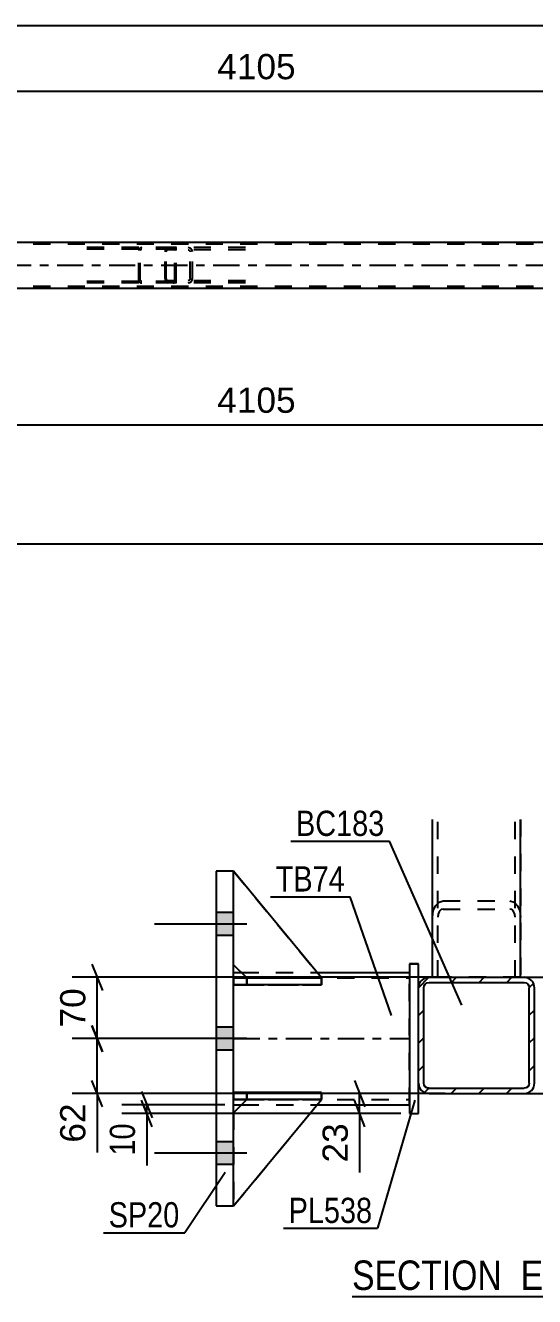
# Model space of a CAD drawing. Header units: millimetres. Extents: x 0 to 841, y 0 to 594.
# Drawn here: x 153.4 to 211.2, y 111.7 to 256 of the extents above; entities that cross this region are included whole.
import ezdxf

# ---------------------------------------------------------------- set-up
doc = ezdxf.new("R2010")
doc.units = ezdxf.units.MM
doc.linetypes.add('DXK_LINE_DOT2', pattern=[3.9198, 1.9599, -1.9599])
doc.linetypes.add('DXK_LINE_DOT3', pattern=[5.9187, 2.979, -0.9799, 0.9799, -0.9799])
doc.styles.add('Arial', font='ARIAL.TTF', dxfattribs={"height": 0.2})
doc.styles.add('Arial Narrow', font='ARIALN.TTF', dxfattribs={"height": 0.2})

# ---------------------------------------------------------------- blocks, each defined once
blk = doc.blocks.new('Unknown-317311647-48 - 5202')
at = {"color": 6, "linetype": 'Continuous'}
blk.add_line((190.48, 111.68), (218.13, 111.68), dxfattribs=at)
at = {"color": 0, "linetype": 'Continuous'}
for points in [[(208.59, 112.43), (208.59, 115.93), (190.48, 115.93), (190.48, 112.43)], [(212.2, 112.43), (212.2, 115.93), (209.64, 115.93), (209.64, 112.43)], [(214.52, 112.43), (214.52, 115.93), (213.25, 115.93), (213.25, 112.43)], [(218.13, 112.43), (218.13, 115.93), (215.57, 115.93), (215.57, 112.43)]]:
    blk.add_wipeout(points, dxfattribs=at)
at = {"color": 7, "linetype": 'Continuous', "style": 'Arial Narrow'}
for s, p in [('SECTION ', (190.48, 112.43)), ('E', (209.64, 112.43)), ('E', (215.57, 112.43)), ('-', (213.25, 112.43))]:
    blk.add_text(s, height=3.34, dxfattribs=at).set_placement(p)
blk = doc.blocks.new('Part-317311647-4264 - 4212')
at = {"color": 7, "linetype": 'DXK_LINE_DOT2'}
for p, q in [((169.25, 230.45), (169.23, 230.27)), ((169.23, 227.23), (169.23, 230.27)), ((169.31, 230.61), (169.25, 230.45)), ((169.4, 230.71), (169.31, 230.61)), ((169.37, 230.27), (169.38, 230.36)), ((169.37, 227.23), (169.37, 230.27)), ((169.38, 230.36), (169.41, 230.44)), ((169.5, 230.75), (169.4, 230.71)), ((169.41, 230.44), (169.45, 230.49)), ((169.45, 230.49), (169.5, 230.51)), ((178.36, 230.75), (169.5, 230.75)), ((178.36, 230.51), (169.5, 230.51)), ((170.49, 230.51), (170.49, 230.75)), ((172.03, 230.71), (171.84, 230.75)), ((171.84, 230.51), (171.93, 230.49)), ((171.93, 230.49), (172.01, 230.44)), ((172.01, 230.44), (172.07, 230.36)), ((172.07, 230.36), (172.09, 230.27)), ((172.09, 227.23), (172.09, 230.27)), ((172.34, 230.27), (172.3, 230.45)), ((172.34, 227.23), (172.34, 230.27)), ((169.23, 227.23), (169.25, 227.04)), ((169.25, 227.04), (169.31, 226.89)), ((169.31, 226.89), (169.4, 226.78)), ((169.38, 227.14), (169.37, 227.23)), ((169.41, 227.06), (169.38, 227.14)), ((169.4, 226.78), (169.5, 226.75)), ((169.45, 227.01), (169.41, 227.06)), ((169.5, 226.99), (169.45, 227.01)), ((178.36, 226.99), (169.5, 226.99)), ((178.36, 226.75), (169.5, 226.75)), ((170.49, 226.75), (170.49, 226.99)), ((171.93, 227.01), (171.84, 226.99)), ((171.84, 226.75), (172.03, 226.78)), ((172.01, 227.06), (171.93, 227.01)), ((172.07, 227.14), (172.01, 227.06)), ((172.09, 227.23), (172.07, 227.14)), ((172.3, 227.04), (172.34, 227.23))]:
    blk.add_line(p, q, dxfattribs=at)
for centre, start, end in [((171.85, 230.25), 23.8494, 68.8059), ((171.85, 227.24), 291.1941, 336.1506)]:
    blk.add_arc(centre, 0.492, start, end, dxfattribs=at)
blk = doc.blocks.new('Part-317311647-4270 - 4212')
at = {"color": 7, "linetype": 'DXK_LINE_DOT2'}
for p, q in [((170.15, 230.75), (158.96, 230.75)), ((170.15, 230.59), (158.96, 230.59)), ((166.26, 230.55), (166.24, 230.43)), ((166.24, 227.07), (166.24, 230.43)), ((166.41, 230.43), (166.42, 230.49)), ((166.41, 227.07), (166.41, 230.43)), ((166.42, 230.49), (166.46, 230.54)), ((166.58, 230.75), (166.45, 230.72)), ((166.46, 230.54), (166.51, 230.58)), ((166.51, 230.58), (166.58, 230.59)), ((170.28, 230.72), (170.15, 230.75)), ((170.15, 230.59), (170.22, 230.58)), ((170.22, 230.58), (170.27, 230.54)), ((170.27, 230.54), (170.31, 230.49)), ((170.31, 230.49), (170.32, 230.43)), ((170.32, 227.07), (170.32, 230.43)), ((170.49, 230.43), (170.47, 230.55)), ((170.49, 227.07), (170.49, 230.43)), ((170.15, 226.91), (158.96, 226.91)), ((170.15, 226.75), (158.96, 226.75)), ((166.24, 227.07), (166.26, 226.95)), ((166.42, 227.01), (166.41, 227.07)), ((166.46, 226.96), (166.42, 227.01)), ((166.45, 226.77), (166.58, 226.75)), ((166.51, 226.92), (166.46, 226.96)), ((166.58, 226.91), (166.51, 226.92)), ((170.22, 226.92), (170.15, 226.91)), ((170.15, 226.75), (170.28, 226.77)), ((170.27, 226.96), (170.22, 226.92)), ((170.31, 227.01), (170.27, 226.96)), ((170.32, 227.07), (170.31, 227.01)), ((170.47, 226.95), (170.49, 227.07))]:
    blk.add_line(p, q, dxfattribs=at)
for centre, start, end in [((166.57, 230.41), 110.7583, 155.6801), ((170.17, 230.41), 24.3199, 69.2417), ((166.57, 227.08), 204.3199, 249.2417), ((170.17, 227.08), 290.7583, 335.6801)]:
    blk.add_arc(centre, 0.331, start, end, dxfattribs=at)
blk = doc.blocks.new('Part-317311647-4473 - 4212')
at = {"color": 2, "linetype": 'Continuous'}
for p, q in [((115.52, 231.39), (689.3, 231.39)), ((689.3, 226.11), (115.52, 226.11))]:
    blk.add_line(p, q, dxfattribs=at)
at = {"color": 7, "linetype": 'DXK_LINE_DOT2'}
for p, q in [((689.3, 231.15), (115.52, 231.15)), ((689.3, 226.35), (115.52, 226.35))]:
    blk.add_line(p, q, dxfattribs=at)
at = {"color": 7, "linetype": 'DXK_LINE_DOT3'}
blk.add_line((115.52, 228.75), (689.3, 228.75), dxfattribs=at)
blk = doc.blocks.new('Bolt-317311647-5246 - 5202')
at = {"linetype": 'Continuous'}
for points in [[(177.02, 152.66), (177.02, 155.26), (175.02, 155.26), (175.02, 152.66)], [(177.02, 152.66), (177.02, 155.26), (175.02, 155.26), (175.02, 152.66)], [(177.02, 152.66), (177.02, 155.26), (175.02, 155.26), (175.02, 152.66)], [(177.02, 139.66), (177.02, 142.26), (175.02, 142.26), (175.02, 139.66)], [(177.02, 139.66), (177.02, 142.26), (175.02, 142.26), (175.02, 139.66)], [(177.02, 126.66), (177.02, 129.26), (175.02, 129.26), (175.02, 126.66)], [(177.02, 126.66), (177.02, 129.26), (175.02, 129.26), (175.02, 126.66)], [(177.02, 126.66), (177.02, 129.26), (175.02, 129.26), (175.02, 126.66)]]:
    blk.add_hatch(color=1, dxfattribs=at).paths.add_polyline_path(points)
at = {"color": 1, "linetype": 'Continuous'}
for p, q in [((177.02, 155.26), (175.02, 155.26)), ((177.02, 155.26), (175.02, 155.26)), ((177.02, 155.26), (175.02, 155.26)), ((178.52, 153.96), (168.02, 153.96)), ((178.52, 153.96), (168.02, 153.96)), ((178.52, 153.96), (168.02, 153.96)), ((177.02, 152.66), (175.02, 152.66)), ((177.02, 152.66), (175.02, 152.66)), ((177.02, 152.66), (175.02, 152.66)), ((177.02, 142.26), (175.02, 142.26)), ((177.02, 142.26), (175.02, 142.26)), ((178.52, 140.96), (168.02, 140.96)), ((178.52, 140.96), (168.02, 140.96)), ((177.02, 139.66), (175.02, 139.66)), ((177.02, 139.66), (175.02, 139.66)), ((177.02, 129.26), (175.02, 129.26)), ((177.02, 129.26), (175.02, 129.26)), ((177.02, 129.26), (175.02, 129.26)), ((178.52, 127.96), (168.02, 127.96)), ((178.52, 127.96), (168.02, 127.96)), ((178.52, 127.96), (168.02, 127.96)), ((177.02, 126.66), (175.02, 126.66)), ((177.02, 126.66), (175.02, 126.66)), ((177.02, 126.66), (175.02, 126.66))]:
    blk.add_line(p, q, dxfattribs=at)
blk = doc.blocks.new('Part-317311647-5258 - 5202')
at = {"linetype": 'Continuous'}
h = blk.add_hatch(dxfattribs=at)
h.set_pattern_fill('', scale=0.7, style=0, pattern_type=0)
h.set_pattern_definition([(45, (199.219, 147.9215), (-1.57154, 1.57154), [])])
h.paths.add_polyline_path([(210.02, 147.92), (199.22, 147.92), (198.76, 147.83), (198.37, 147.57), (198.11, 147.18), (198.02, 146.72), (198.02, 135.92), (198.11, 135.46), (198.37, 135.07), (198.76, 134.81), (199.22, 134.72), (210.02, 134.72), (210.48, 134.81), (210.87, 135.07), (211.13, 135.46), (211.22, 135.92), (211.22, 146.72), (211.13, 147.18), (210.87, 147.57), (210.48, 147.83)])
h.paths.add_polyline_path([(210.57, 146.95), (210.62, 146.72), (210.62, 135.92), (210.57, 135.69), (210.44, 135.5), (210.25, 135.37), (210.02, 135.32), (199.22, 135.32), (198.99, 135.37), (198.79, 135.5), (198.66, 135.69), (198.62, 135.92), (198.62, 146.72), (198.66, 146.95), (198.79, 147.15), (198.99, 147.28), (199.22, 147.32), (210.02, 147.32), (210.25, 147.28), (210.44, 147.15)])
at = {"color": 2, "linetype": 'Continuous'}
for p, q in [((199.22, 147.92), (198.76, 147.83)), ((198.79, 147.15), (198.99, 147.28)), ((198.99, 147.28), (199.22, 147.32)), ((199.22, 147.92), (199.22, 147.92)), ((199.22, 147.92), (210.02, 147.92)), ((199.22, 147.32), (199.22, 147.32)), ((199.22, 147.32), (210.02, 147.32)), ((210.02, 147.92), (210.02, 147.92)), ((210.48, 147.83), (210.02, 147.92)), ((210.02, 147.32), (210.02, 147.32)), ((210.02, 147.32), (210.25, 147.28)), ((210.25, 147.28), (210.44, 147.15)), ((198.11, 147.18), (198.02, 146.72)), ((198.02, 146.72), (198.02, 146.72)), ((198.02, 135.92), (198.02, 146.72)), ((198.62, 146.72), (198.66, 146.95)), ((198.62, 146.72), (198.62, 146.72)), ((198.62, 135.92), (198.62, 146.72)), ((198.66, 146.95), (198.79, 147.15)), ((210.44, 147.15), (210.57, 146.95)), ((210.57, 146.95), (210.62, 146.72)), ((210.62, 146.72), (210.62, 146.72)), ((210.62, 135.92), (210.62, 146.72)), ((211.22, 146.72), (211.13, 147.18)), ((211.22, 146.72), (211.22, 146.72)), ((211.22, 135.92), (211.22, 146.72)), ((198.02, 135.92), (198.02, 135.92)), ((198.02, 135.92), (198.11, 135.46)), ((198.62, 135.92), (198.62, 135.92)), ((198.66, 135.69), (198.62, 135.92)), ((198.79, 135.5), (198.66, 135.69)), ((210.57, 135.69), (210.44, 135.5)), ((210.62, 135.92), (210.57, 135.69)), ((210.62, 135.92), (210.62, 135.92)), ((211.13, 135.46), (211.22, 135.92)), ((211.22, 135.92), (211.22, 135.92)), ((198.76, 134.81), (199.22, 134.72)), ((198.99, 135.37), (198.79, 135.5)), ((199.22, 135.32), (198.99, 135.37)), ((199.22, 135.32), (199.22, 135.32)), ((199.22, 135.32), (210.02, 135.32)), ((199.22, 134.72), (199.22, 134.72)), ((199.22, 134.72), (210.02, 134.72)), ((210.25, 135.37), (210.02, 135.32)), ((210.02, 135.32), (210.02, 135.32)), ((210.02, 134.72), (210.48, 134.81)), ((210.02, 134.72), (210.02, 134.72)), ((210.44, 135.5), (210.25, 135.37))]:
    blk.add_line(p, q, dxfattribs=at)
for centre, start, end in [((199.22, 146.72), 112.5, 157.5), ((210.02, 146.72), 22.5, 67.5), ((199.22, 135.92), 202.5, 247.5), ((210.02, 135.92), 292.5, 337.5)]:
    blk.add_arc(centre, 1.2, start, end, dxfattribs=at)
blk = doc.blocks.new('Part-317311647-5398 - 5202')
at = {"color": 7, "linetype": 'DXK_LINE_DOT2'}
for p, q in [((199.62, 147.92), (199.62, 165.85)), ((200.22, 147.92), (200.22, 165.85)), ((209.02, 147.92), (209.02, 165.85)), ((209.62, 165.85), (209.62, 147.92)), ((209.62, 147.92), (199.62, 147.92)), ((199.62, 147.92), (209.53, 147.92))]:
    blk.add_line(p, q, dxfattribs=at)
blk = doc.blocks.new('Part-317311647-5341 - 5202')
at = {"color": 2, "linetype": 'Continuous'}
for p, q in [((175.02, 159.96), (175.02, 121.96)), ((177.02, 159.96), (175.02, 159.96)), ((177.02, 121.96), (177.02, 159.96)), ((175.02, 121.96), (177.02, 121.96))]:
    blk.add_line(p, q, dxfattribs=at)
blk = doc.blocks.new('Part-317311647-5347 - 5202')
at = {"color": 2, "linetype": 'Continuous'}
for p, q in [((177.02, 147.06), (177.02, 147.86)), ((177.02, 147.86), (185.77, 147.86)), ((187.02, 147.86), (187.01, 147.86)), ((187.02, 147.06), (187.02, 147.86)), ((187.02, 147.06), (177.02, 147.06)), ((177.02, 147.06), (177.02, 147.06))]:
    blk.add_line(p, q, dxfattribs=at)
at = {"color": 7, "linetype": 'DXK_LINE_DOT2'}
for p, q in [((178.52, 147.86), (177.02, 147.86)), ((178.52, 147.06), (178.52, 147.86)), ((178.52, 147.86), (187.01, 147.86)), ((177.02, 147.06), (178.52, 147.06)), ((178.52, 147.06), (187.02, 147.06))]:
    blk.add_line(p, q, dxfattribs=at)
blk = doc.blocks.new('Part-317311647-5348 - 5202')
at = {"color": 2, "linetype": 'Continuous'}
for p, q in [((177.02, 134.06), (177.02, 134.86)), ((187.02, 134.86), (177.02, 134.86)), ((187.02, 134.06), (187.02, 134.86)), ((187.02, 134.06), (177.02, 134.06)), ((177.02, 134.06), (177.02, 134.06))]:
    blk.add_line(p, q, dxfattribs=at)
at = {"color": 7, "linetype": 'DXK_LINE_DOT2'}
for p, q in [((178.52, 134.86), (177.02, 134.86)), ((178.52, 134.06), (178.52, 134.86)), ((187.02, 134.86), (178.52, 134.86)), ((177.02, 134.06), (178.52, 134.06)), ((178.52, 134.06), (187.02, 134.06))]:
    blk.add_line(p, q, dxfattribs=at)
blk = doc.blocks.new('Part-317311647-5349 - 5202')
at = {"color": 7, "linetype": 'DXK_LINE_DOT2'}
for p, q in [((177.02, 147.86), (178.52, 147.86)), ((186.78, 147.86), (177.02, 147.86)), ((177.02, 147.86), (177.02, 147.86)), ((177.02, 147.86), (177.02, 147.06)), ((177.02, 147.86), (177.02, 147.06)), ((178.52, 147.86), (187.02, 147.86)), ((178.52, 147.86), (178.52, 147.06)), ((187.02, 147.86), (187.02, 147.06)), ((178.52, 147.06), (177.02, 147.06)), ((177.02, 147.06), (187.02, 147.06)), ((177.02, 147.06), (177.02, 147.06)), ((187.02, 147.06), (178.52, 147.06))]:
    blk.add_line(p, q, dxfattribs=at)
blk = doc.blocks.new('Part-317311647-5350 - 5202')
at = {"color": 7, "linetype": 'DXK_LINE_DOT2'}
for p, q in [((177.02, 134.86), (178.52, 134.86)), ((187.02, 134.86), (177.02, 134.86)), ((177.02, 134.86), (177.02, 134.86)), ((177.02, 134.86), (177.02, 134.06)), ((177.02, 134.86), (177.02, 134.06)), ((178.52, 134.86), (187.02, 134.86)), ((178.52, 134.86), (178.52, 134.06)), ((187.02, 134.86), (187.02, 134.06)), ((178.52, 134.06), (177.02, 134.06)), ((177.02, 134.06), (187.02, 134.06)), ((177.02, 134.06), (177.02, 134.06)), ((187.02, 134.06), (178.52, 134.06))]:
    blk.add_line(p, q, dxfattribs=at)
blk = doc.blocks.new('Part-317311647-5351 - 5202')
at = {"color": 7, "linetype": 'DXK_LINE_DOT2'}
for p, q in [((177.02, 149.35), (177.02, 159.96)), ((177.02, 159.96), (187.02, 147.85)), ((177.02, 159.96), (187.02, 147.85)), ((178.52, 147.85), (177.02, 149.35)), ((178.52, 147.85), (177.02, 149.35)), ((187.02, 147.85), (178.52, 147.85)), ((178.52, 147.85), (178.52, 147.85)), ((178.52, 147.85), (187.02, 147.85)), ((187.02, 147.85), (187.02, 147.85))]:
    blk.add_line(p, q, dxfattribs=at)
blk = doc.blocks.new('Part-317311647-5352 - 5202')
at = {"color": 2, "linetype": 'Continuous'}
for p, q in [((177.02, 159.96), (177.02, 159.96)), ((177.02, 159.96), (177.02, 159.96)), ((187.02, 147.85), (177.02, 159.96)), ((178.51, 147.86), (177.02, 149.35)), ((185.77, 147.85), (187.02, 147.85)), ((187.02, 147.85), (187.02, 147.85))]:
    blk.add_line(p, q, dxfattribs=at)
at = {"color": 7, "linetype": 'DXK_LINE_DOT2'}
for p, q in [((177.02, 149.35), (177.02, 159.96)), ((177.02, 159.96), (187.02, 147.85)), ((178.52, 147.85), (177.02, 149.35)), ((178.52, 147.85), (178.51, 147.86)), ((187.02, 147.85), (178.52, 147.85)), ((178.52, 147.85), (178.52, 147.85)), ((178.52, 147.85), (185.77, 147.85))]:
    blk.add_line(p, q, dxfattribs=at)
blk = doc.blocks.new('Part-317311647-5353 - 5202')
at = {"color": 7, "linetype": 'DXK_LINE_DOT2'}
for p, q in [((178.52, 134.05), (177.02, 132.55)), ((177.02, 121.96), (187.02, 134.05)), ((177.02, 132.55), (178.52, 134.05)), ((177.02, 121.96), (187.02, 134.05)), ((187.02, 134.05), (178.52, 134.05)), ((178.52, 134.05), (178.52, 134.05)), ((178.52, 134.05), (187.02, 134.05)), ((187.02, 134.05), (187.02, 134.05)), ((177.02, 132.55), (177.02, 121.96))]:
    blk.add_line(p, q, dxfattribs=at)
blk = doc.blocks.new('Part-317311647-5354 - 5202')
at = {"color": 2, "linetype": 'Continuous'}
for p, q in [((178.52, 134.05), (177.02, 132.55)), ((177.02, 121.96), (187.02, 134.05)), ((187.02, 134.05), (178.52, 134.05)), ((178.52, 134.05), (178.52, 134.05)), ((187.02, 134.05), (187.02, 134.05))]:
    blk.add_line(p, q, dxfattribs=at)
at = {"color": 7, "linetype": 'DXK_LINE_DOT2'}
for p, q in [((177.02, 132.55), (178.52, 134.05)), ((177.02, 121.96), (187.02, 134.05)), ((178.52, 134.05), (187.02, 134.05)), ((177.02, 132.55), (177.02, 121.96))]:
    blk.add_line(p, q, dxfattribs=at)
blk = doc.blocks.new('Part-317311647-5359 - 5202')
at = {"color": 2, "linetype": 'Continuous'}
for p, q in [((177.02, 148.46), (177.91, 148.46)), ((186.52, 148.46), (197.02, 148.46)), ((177.02, 133.46), (177.93, 133.46)), ((186.53, 133.46), (197.02, 133.46))]:
    blk.add_line(p, q, dxfattribs=at)
at = {"color": 7, "linetype": 'DXK_LINE_DOT2'}
for p, q in [((177.02, 133.46), (177.02, 148.46)), ((177.02, 147.86), (197.02, 147.86)), ((177.91, 148.46), (186.52, 148.46)), ((197.02, 133.46), (197.02, 148.46)), ((177.02, 134.06), (197.02, 134.06)), ((177.93, 133.46), (186.53, 133.46))]:
    blk.add_line(p, q, dxfattribs=at)
at = {"color": 7, "linetype": 'DXK_LINE_DOT3'}
blk.add_line((177.02, 140.96), (197.02, 140.96), dxfattribs=at)
blk = doc.blocks.new('Part-317311647-5382 - 5202')
at = {"color": 2, "linetype": 'Continuous'}
for p, q in [((197.02, 149.46), (198.02, 149.46)), ((197.02, 149.46), (197.02, 132.46)), ((198.02, 132.46), (198.02, 149.46)), ((197.02, 132.46), (198.02, 132.46))]:
    blk.add_line(p, q, dxfattribs=at)
at = {"color": 7, "linetype": 'DXK_LINE_DOT2'}
for p, q in [((198.02, 149.46), (197.02, 149.46)), ((197.02, 132.46), (198.02, 132.46))]:
    blk.add_line(p, q, dxfattribs=at)
blk = doc.blocks.new('Part-317311647-5391 - 5202')
at = {"color": 2, "linetype": 'Continuous'}
for p, q in [((199.62, 147.92), (199.62, 165.85)), ((209.62, 147.92), (209.62, 165.85))]:
    blk.add_line(p, q, dxfattribs=at)
at = {"color": 7, "linetype": 'DXK_LINE_DOT2'}
for p, q in [((200.22, 147.92), (200.22, 165.85)), ((209.02, 147.92), (209.02, 165.85)), ((199.71, 155.45), (199.97, 156.05)), ((199.97, 156.05), (200.36, 156.46)), ((200.36, 156.46), (200.82, 156.6)), ((200.82, 156.6), (208.42, 156.6)), ((208.42, 156.6), (208.88, 156.46)), ((208.88, 156.46), (209.27, 156.05)), ((209.27, 156.05), (209.53, 155.45)), ((199.62, 154.74), (199.71, 155.45)), ((200.26, 155.09), (200.22, 154.74)), ((200.39, 155.39), (200.26, 155.09)), ((200.59, 155.6), (200.39, 155.39)), ((200.82, 155.67), (200.59, 155.6)), ((200.82, 155.67), (208.42, 155.67)), ((208.65, 155.6), (208.42, 155.67)), ((208.84, 155.39), (208.65, 155.6)), ((208.97, 155.09), (208.84, 155.39)), ((209.02, 154.74), (208.97, 155.09)), ((209.53, 155.45), (209.62, 154.74)), ((209.62, 147.92), (199.62, 147.92))]:
    blk.add_line(p, q, dxfattribs=at)
blk = doc.blocks.new('StraightDimension-317311647-4574 - 4212')
at = {"color": 7, "linetype": 'Continuous'}
for p, q in [((106.9, 231.53), (106.9, 251.37)), ((252.31, 232.79), (252.31, 251.37)), ((108.4, 249.12), (105.4, 247.92)), ((106.9, 248.52), (252.31, 248.52)), ((250.81, 247.92), (253.81, 249.12))]:
    blk.add_line(p, q, dxfattribs=at)
at = {"color": 0}
blk.add_wipeout([(184.65, 249.27), (184.65, 253.47), (174.56, 253.47), (174.56, 249.27)], dxfattribs=at)
at = {"color": 3, "style": 'Arial'}
blk.add_text('4105', height=2.865, dxfattribs=at).set_placement((175.16, 249.87))
blk = doc.blocks.new('StraightDimension-317311647-4618 - 4212')
at = {"color": 7, "linetype": 'Continuous'}
for p, q in [((106.9, 225.59), (106.9, 207.13)), ((252.31, 224.71), (252.31, 200.46)), ((108.4, 211.25), (105.4, 210.05)), ((250.81, 210.05), (253.81, 211.25)), ((106.9, 210.65), (252.31, 210.65))]:
    blk.add_line(p, q, dxfattribs=at)
at = {"color": 0}
blk.add_wipeout([(184.65, 211.4), (184.65, 215.6), (174.56, 215.6), (174.56, 211.4)], dxfattribs=at)
at = {"color": 3, "style": 'Arial'}
blk.add_text('4105', height=2.865, dxfattribs=at).set_placement((175.16, 212))
at = {"color": 0, "linetype": 'Continuous'}
for points in [[(106.3, 209.95), (102.1, 209.95), (102.1, 206.53), (106.3, 206.53)], [(251.71, 209.95), (247.51, 209.95), (247.51, 199.86), (251.71, 199.86)]]:
    blk.add_wipeout(points, dxfattribs=at)
at = {"color": 3, "linetype": 'Continuous', "style": 'Arial'}
for s, height, p in [('0', 2.87, (105.7, 207.13)), ('4105', 2.865, (251.11, 200.46))]:
    blk.add_text(s, height=height, rotation=90.0002, dxfattribs=at).set_placement(p)
blk = doc.blocks.new('StraightDimension-317311647-4638 - 4212')
at = {"color": 7, "linetype": 'Continuous'}
blk.add_line((106.26, 197.12), (698.56, 197.12), dxfattribs=at)
blk = doc.blocks.new('StraightDimension-317311647-8575 - 4212')
at = {"color": 7, "linetype": 'Continuous'}
blk.add_line((106.9, 255.98), (697.92, 255.98), dxfattribs=at)
blk = doc.blocks.new('StraightDimension-317311647-5462 - 5202')
at = {"color": 7, "linetype": 'Continuous'}
for p, q in [((248.44, 142.46), (249.64, 139.46)), ((233.22, 140.96), (251.44, 140.96)), ((249.04, 134.72), (249.04, 140.96)), ((249.64, 133.22), (248.44, 136.22)), ((207.91, 134.72), (251.44, 134.72)), ((249.04, 134.72), (249.04, 128.03)), ((249.04, 134.72), (249.04, 128.03))]:
    blk.add_line(p, q, dxfattribs=at)
at = {"color": 0}
blk.add_wipeout([(248.29, 134.2), (244.09, 134.2), (244.09, 128.55), (248.29, 128.55)], dxfattribs=at)
at = {"color": 3, "style": 'Arial'}
blk.add_text('62', height=2.865, rotation=90.0002, dxfattribs=at).set_placement((247.69, 129.15))
blk = doc.blocks.new('StraightDimension-317311647-5475 - 5202')
at = {"color": 7, "linetype": 'Continuous'}
for p, q in [((248.44, 149.42), (249.64, 146.42)), ((207.91, 147.92), (251.44, 147.92)), ((249.04, 140.96), (249.04, 147.92)), ((249.64, 139.46), (248.44, 142.46)), ((233.22, 140.96), (251.44, 140.96))]:
    blk.add_line(p, q, dxfattribs=at)
at = {"color": 0}
blk.add_wipeout([(248.29, 147.27), (244.09, 147.27), (244.09, 141.62), (248.29, 141.62)], dxfattribs=at)
at = {"color": 3, "style": 'Arial'}
blk.add_text('70', height=2.865, rotation=90.0002, dxfattribs=at).set_placement((247.69, 142.22))
blk = doc.blocks.new('StraightDimension-317311647-5437 - 5202')
at = {"color": 7, "linetype": 'Continuous'}
for p, q in [((160.92, 142.46), (162.12, 139.46)), ((174.02, 140.96), (158.67, 140.96)), ((161.52, 134.72), (161.52, 140.96)), ((162.12, 133.22), (160.92, 136.22)), ((201.06, 134.72), (158.67, 134.72)), ((161.52, 134.72), (161.52, 128.03)), ((161.52, 134.72), (161.52, 128.03))]:
    blk.add_line(p, q, dxfattribs=at)
at = {"color": 0}
blk.add_wipeout([(160.77, 134.2), (156.57, 134.2), (156.57, 128.55), (160.77, 128.55)], dxfattribs=at)
at = {"color": 3, "style": 'Arial'}
blk.add_text('62', height=2.865, rotation=90.0002, dxfattribs=at).set_placement((160.17, 129.15))
blk = doc.blocks.new('StraightDimension-317311647-5401 - 5202')
at = {"color": 7, "linetype": 'Continuous'}
for p, q in [((166.56, 134.96), (167.76, 131.96)), ((176.02, 133.46), (164.31, 133.46)), ((167.76, 130.96), (166.56, 133.96)), ((167.16, 132.46), (167.16, 133.46)), ((196.02, 132.46), (164.31, 132.46)), ((167.16, 132.46), (167.16, 126.56)), ((167.16, 132.46), (167.16, 126.56))]:
    blk.add_line(p, q, dxfattribs=at)
at = {"color": 0}
blk.add_wipeout([(166.41, 131.94), (162.21, 131.94), (162.21, 127.08), (166.41, 127.08)], dxfattribs=at)
at = {"color": 3, "style": 'Arial Narrow'}
blk.add_text('10', height=2.863, rotation=90.0002, dxfattribs=at).set_placement((165.81, 127.68))
blk = doc.blocks.new('StraightDimension-317311647-5423 - 5202')
at = {"color": 7, "linetype": 'Continuous'}
for p, q in [((160.92, 149.42), (162.12, 146.42)), ((201.06, 147.92), (158.67, 147.92)), ((161.52, 140.96), (161.52, 147.92)), ((162.12, 139.46), (160.92, 142.46)), ((174.02, 140.96), (158.67, 140.96))]:
    blk.add_line(p, q, dxfattribs=at)
at = {"color": 0}
blk.add_wipeout([(160.77, 147.27), (156.57, 147.27), (156.57, 141.62), (160.77, 141.62)], dxfattribs=at)
at = {"color": 3, "style": 'Arial'}
blk.add_text('70', height=2.865, rotation=90.0002, dxfattribs=at).set_placement((160.17, 142.22))
blk = doc.blocks.new('StraightDimension-317311647-5451 - 5202')
at = {"color": 7, "linetype": 'Continuous'}
for p, q in [((190.74, 136.22), (191.94, 133.22)), ((198.22, 134.72), (188.49, 134.72)), ((191.34, 132.46), (191.34, 134.72)), ((191.94, 130.96), (190.74, 133.96)), ((196.02, 132.46), (188.49, 132.46)), ((191.34, 132.46), (191.34, 125.77)), ((191.34, 132.46), (191.34, 125.77))]:
    blk.add_line(p, q, dxfattribs=at)
at = {"color": 0}
blk.add_wipeout([(190.59, 131.94), (186.39, 131.94), (186.39, 126.29), (190.59, 126.29)], dxfattribs=at)
at = {"color": 3, "style": 'Arial'}
blk.add_text('23', height=2.865, rotation=90.0002, dxfattribs=at).set_placement((189.99, 126.89))
blk = doc.blocks.new('StraightDimension-317311647-5490 - 5202')
at = {"color": 7, "linetype": 'Continuous'}
for p, q in [((219.19, 136.22), (220.39, 133.22)), ((209.74, 134.72), (222.19, 134.72)), ((220.39, 131.3), (219.19, 134.3)), ((219.79, 132.8), (219.79, 134.72)), ((212.22, 132.8), (222.19, 132.8)), ((219.79, 132.8), (219.79, 126.1)), ((219.79, 132.8), (219.79, 126.1))]:
    blk.add_line(p, q, dxfattribs=at)
at = {"color": 0}
blk.add_wipeout([(219.04, 132.28), (214.84, 132.28), (214.84, 126.63), (219.04, 126.63)], dxfattribs=at)
at = {"color": 3, "style": 'Arial'}
blk.add_text('19', height=2.865, rotation=90.0002, dxfattribs=at).set_placement((218.44, 127.23))
blk = doc.blocks.new('Mark-317311647-5254 - 5202')
at = {"color": 0}
blk.add_wipeout([(194.15, 163.97), (194.15, 166.97), (184.11, 166.97), (184.11, 163.97)], dxfattribs=at)
blk.add_wipeout([(194.15, 163.97), (194.15, 166.97), (184.11, 166.97), (184.11, 163.97)], dxfattribs=at)
at = {"color": 30, "linetype": 'Continuous'}
for p in [(183.51, 163.37), (202.96, 144.77)]:
    blk.add_line(p, (194.75, 163.37), dxfattribs=at)
at = {"color": 3, "style": 'Arial Narrow'}
blk.add_text('BC183', height=2.863, dxfattribs=at).set_placement((184.11, 163.97))
blk = doc.blocks.new('Mark-317311647-5337 - 5202')
at = {"color": 0}
blk.add_wipeout([(170.86, 119.53), (170.86, 122.53), (162.82, 122.53), (162.82, 119.53)], dxfattribs=at)
blk.add_wipeout([(170.86, 119.53), (170.86, 122.53), (162.82, 122.53), (162.82, 119.53)], dxfattribs=at)
at = {"color": 30, "linetype": 'Continuous'}
for p in [(176.07, 125.77), (162.22, 118.93)]:
    blk.add_line(p, (171.46, 118.93), dxfattribs=at)
at = {"color": 3, "style": 'Arial Narrow'}
blk.add_text('SP20', height=2.863, dxfattribs=at).set_placement((162.82, 119.53))
blk = doc.blocks.new('Mark-317311647-5355 - 5202')
at = {"color": 0}
blk.add_wipeout([(189.66, 157.66), (189.66, 160.66), (181.81, 160.66), (181.81, 157.66)], dxfattribs=at)
blk.add_wipeout([(189.66, 157.66), (189.66, 160.66), (181.81, 160.66), (181.81, 157.66)], dxfattribs=at)
at = {"color": 30, "linetype": 'Continuous'}
for p in [(181.21, 157.06), (194.96, 143.57)]:
    blk.add_line(p, (190.26, 157.06), dxfattribs=at)
at = {"color": 3, "style": 'Arial Narrow'}
blk.add_text('TB74', height=2.863, dxfattribs=at).set_placement((181.81, 157.66))
blk = doc.blocks.new('Mark-317311647-5378 - 5202')
at = {"color": 0}
blk.add_wipeout([(192.78, 120.03), (192.78, 123.03), (183.27, 123.03), (183.27, 120.03)], dxfattribs=at)
blk.add_wipeout([(192.78, 120.03), (192.78, 123.03), (183.27, 123.03), (183.27, 120.03)], dxfattribs=at)
at = {"color": 30, "linetype": 'Continuous'}
for p in [(197.61, 133.99), (182.67, 119.43)]:
    blk.add_line(p, (193.38, 119.43), dxfattribs=at)
at = {"color": 3, "style": 'Arial Narrow'}
blk.add_text('PL538', height=2.863, dxfattribs=at).set_placement((183.27, 120.03))

msp = doc.modelspace()

# ---------------------------------------------------------------- block references
for name in ['Part-317311647-4473 - 4212', 'Part-317311647-4270 - 4212', 'Part-317311647-4264 - 4212', 'Part-317311647-5398 - 5202', 'Part-317311647-5391 - 5202', 'Part-317311647-5341 - 5202', 'Part-317311647-5351 - 5202', 'Part-317311647-5352 - 5202', 'Bolt-317311647-5246 - 5202', 'Part-317311647-5382 - 5202', 'Part-317311647-5359 - 5202', 'Part-317311647-5347 - 5202', 'Part-317311647-5349 - 5202', 'Part-317311647-5258 - 5202', 'Part-317311647-5348 - 5202', 'Part-317311647-5350 - 5202', 'Part-317311647-5353 - 5202', 'Part-317311647-5354 - 5202', 'Unknown-317311647-48 - 5202']:
    msp.add_blockref(name, (0, 0))

# ---------------------------------------------------------------- next in the draw order: block references
for name in ['StraightDimension-317311647-4574 - 4212', 'StraightDimension-317311647-4618 - 4212', 'StraightDimension-317311647-5437 - 5202', 'StraightDimension-317311647-5462 - 5202', 'Mark-317311647-5337 - 5202']:
    msp.add_blockref(name, (0, 0))

# ---------------------------------------------------------------- next in the draw order: block references
for name in ['StraightDimension-317311647-8575 - 4212', 'StraightDimension-317311647-4638 - 4212', 'StraightDimension-317311647-5423 - 5202', 'StraightDimension-317311647-5475 - 5202', 'StraightDimension-317311647-5490 - 5202', 'StraightDimension-317311647-5401 - 5202']:
    msp.add_blockref(name, (0, 0))

# ---------------------------------------------------------------- next in the draw order: block references
for name in ['Mark-317311647-5254 - 5202', 'StraightDimension-317311647-5451 - 5202']:
    msp.add_blockref(name, (0, 0))

# ---------------------------------------------------------------- next in the draw order: block references
for name in ['Mark-317311647-5355 - 5202', 'Mark-317311647-5378 - 5202']:
    msp.add_blockref(name, (0, 0))

doc.saveas('drawing.dxf')
